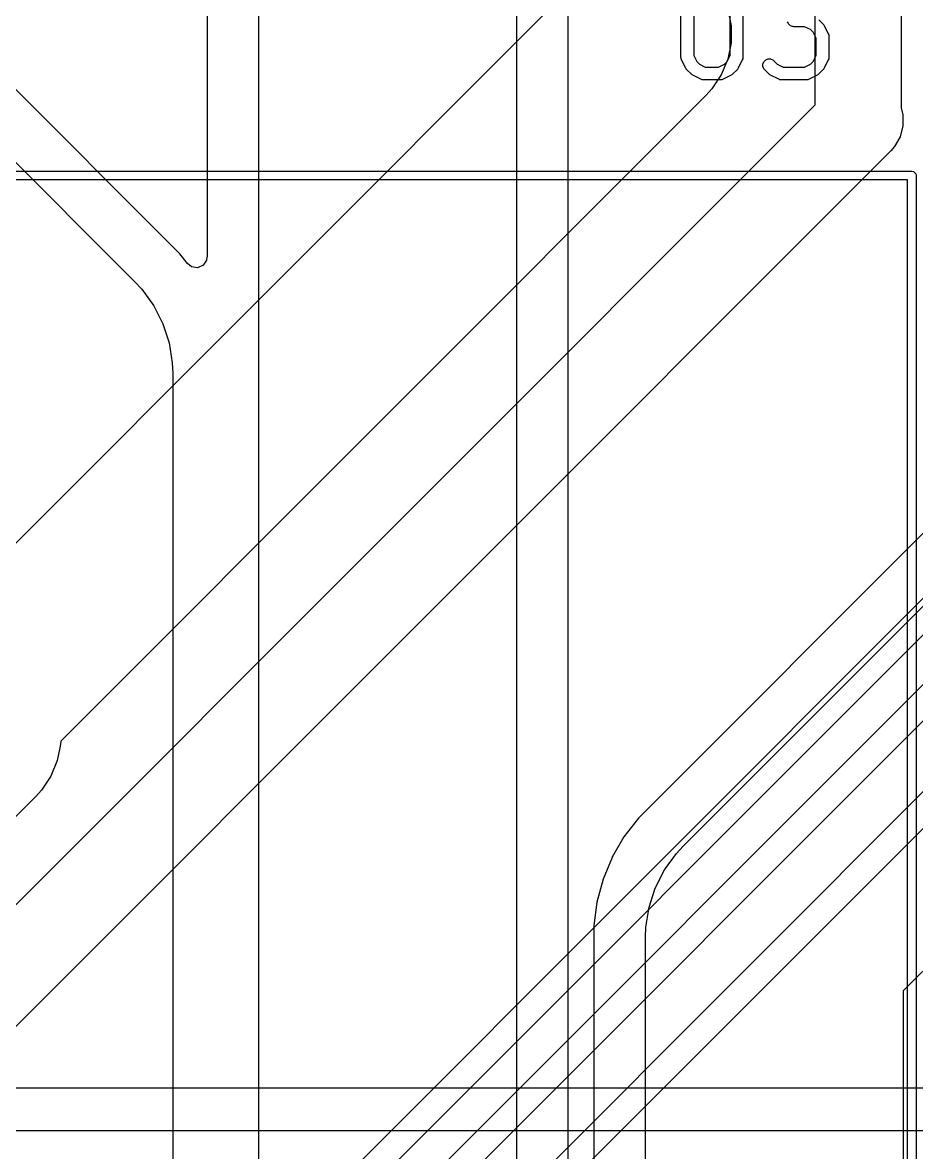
# Model space of a CAD drawing. Header units: inches. Extents: x 1.3 to 5.24, y -7.03 to -1.12.
# Drawn here: x 3.317 to 3.726, y -5.079 to -4.562 of the extents above; entities that cross this region are included whole.
import ezdxf

# ---------------------------------------------------------------- set-up
doc = ezdxf.new("R2010")
doc.units = ezdxf.units.IN
doc.header["$MEASUREMENT"] = 0
for name, color, linetype, true_color in [('F.Cu', 13, 'CONTINUOUS', 0xc83434), ('F.Silkscreen', 41, 'CONTINUOUS', 0xf2eda1), ('In1.Cu', 91, 'CONTINUOUS', 0x7fc87f), ('In2.Cu', 33, 'CONTINUOUS', 0xce7d2c)]:
    doc.layers.add(name, color=color, linetype=linetype, true_color=true_color)

msp = doc.modelspace()

# ---------------------------------------------------------------- linework, layer by layer
at = {"layer": 'F.Cu', "linetype": 'CONTINUOUS'}
for p, q in [((3.54331, -4.48819), (3.54331, -5.27559)), ((3.56695, -4.61459), (3.56695, -4.49387)), ((3.19377, -4.50549), (3.36853, -4.68025)), ((3.38908, -4.66736), (3.23335, -4.51163)), ((3.4252, -5.27559), (3.4252, -4.51265)), ((3.40156, -4.52488), (3.40156, -4.66854)), ((3.56695, -5.28101), (3.56695, -4.61459)), ((3.39254, -4.67188), (3.38908, -4.66736)), ((3.38908, -4.66736), (3.38908, -4.66736)), ((3.38908, -4.66736), (3.38908, -4.66736)), ((3.38908, -4.66736), (3.38908, -4.66736)), ((3.40136, -4.66991), (3.40123, -4.67034)), ((3.40156, -4.66854), (3.40136, -4.66991)), ((3.40156, -4.66854), (3.40156, -4.66854)), ((3.40156, -4.66854), (3.40156, -4.66854)), ((3.39439, -4.67335), (3.39254, -4.67188)), ((3.39452, -4.67341), (3.39439, -4.67335)), ((3.39724, -4.6738), (3.39452, -4.67341)), ((3.39452, -4.67341), (3.39452, -4.67341)), ((3.39974, -4.67266), (3.39724, -4.6738)), ((3.40123, -4.67034), (3.39974, -4.67266)), ((3.36853, -4.68025), (3.37168, -4.68365)), ((3.37168, -4.68365), (3.37712, -4.69115)), ((3.37712, -4.69115), (3.38133, -4.69941)), ((3.38133, -4.69941), (3.3842, -4.70822)), ((3.3842, -4.70822), (3.38564, -4.71737)), ((3.38564, -4.71737), (3.38583, -4.72201)), ((3.38583, -4.72201), (3.38583, -5.38892)), ((3.79596, -4.72882), (3.59911, -4.92567)), ((3.61966, -4.93856), (3.81651, -4.74171)), ((3.88273, -4.84252), (3.72047, -5.00478)), ((3.59911, -4.92567), (3.59251, -4.93427)), ((3.59911, -4.92567), (3.59911, -4.92567)), ((3.59911, -4.92567), (3.59911, -4.92567)), ((3.59251, -4.93427), (3.58709, -4.94366)), ((3.61651, -4.94196), (3.61966, -4.93856)), ((3.58708, -4.94369), (3.58294, -4.95368)), ((3.58709, -4.94366), (3.58708, -4.94369)), ((3.58709, -4.94366), (3.58709, -4.94366)), ((3.61106, -4.94946), (3.61651, -4.94196)), ((3.60686, -4.95772), (3.61106, -4.94946)), ((3.58294, -4.95368), (3.58014, -4.96415)), ((3.60399, -4.96653), (3.60686, -4.95772)), ((3.58014, -4.96415), (3.57872, -4.97489)), ((3.58014, -4.96415), (3.58014, -4.96415)), ((3.58014, -4.96415), (3.58014, -4.96415)), ((3.60254, -4.97568), (3.60399, -4.96653)), ((3.57872, -4.97489), (3.57872, -4.9749)), ((3.57872, -4.9749), (3.57872, -5.23219)), ((3.60236, -4.98031), (3.60254, -4.97568)), ((3.60236, -5.22677), (3.60236, -4.98031)), ((3.72047, -5.00478), (3.72047, -5.22677))]:
    msp.add_line(p, q, dxfattribs=at)
at = {"layer": 'F.Silkscreen', "linetype": 'CONTINUOUS'}
for p, q in [((3.61863, -4.57734), (3.61863, -4.54547)), ((3.62453, -4.54547), (3.62453, -4.57664)), ((3.64112, -4.57664), (3.64112, -4.54547)), ((3.64703, -4.54547), (3.64703, -4.57734)), ((3.66768, -4.56166), (3.66747, -4.56123)), ((3.68178, -4.56025), (3.68366, -4.56213)), ((3.66787, -4.5621), (3.66768, -4.56166)), ((3.66794, -4.56217), (3.66787, -4.5621)), ((3.66798, -4.56226), (3.66794, -4.56217)), ((3.66834, -4.56258), (3.66798, -4.56226)), ((3.66868, -4.56292), (3.66834, -4.56258)), ((3.66877, -4.56296), (3.66868, -4.56292)), ((3.66885, -4.56302), (3.66877, -4.56296)), ((3.6693, -4.56318), (3.66885, -4.56302)), ((3.66975, -4.56336), (3.6693, -4.56318)), ((3.66989, -4.56337), (3.66975, -4.56336)), ((3.66994, -4.56339), (3.66989, -4.56337)), ((3.67002, -4.56339), (3.66994, -4.56339)), ((3.67032, -4.56342), (3.67002, -4.56339)), ((3.67525, -4.56342), (3.67032, -4.56342)), ((3.67795, -4.56476), (3.67525, -4.56342)), ((3.67914, -4.56596), (3.67795, -4.56476)), ((3.68049, -4.56866), (3.67914, -4.56596)), ((3.68366, -4.56213), (3.68384, -4.56235)), ((3.68384, -4.56235), (3.6839, -4.5624)), ((3.6839, -4.5624), (3.68396, -4.56249)), ((3.68396, -4.56249), (3.68403, -4.56257)), ((3.68403, -4.56257), (3.68406, -4.56264)), ((3.68406, -4.56264), (3.68421, -4.56289)), ((3.68421, -4.56289), (3.68609, -4.56664)), ((3.68609, -4.56664), (3.68629, -4.56718)), ((3.68049, -4.57664), (3.68049, -4.56866)), ((3.68629, -4.56718), (3.6863, -4.56729)), ((3.6863, -4.56729), (3.68634, -4.56739)), ((3.68634, -4.56739), (3.6864, -4.56796)), ((3.6864, -4.56796), (3.6864, -4.57734)), ((3.62453, -4.57664), (3.62588, -4.57934)), ((3.63977, -4.57934), (3.64112, -4.57664)), ((3.67914, -4.57934), (3.68049, -4.57664)), ((3.61868, -4.57791), (3.61863, -4.57734)), ((3.61872, -4.57801), (3.61868, -4.57791)), ((3.61873, -4.57812), (3.61872, -4.57801)), ((3.61894, -4.57866), (3.61873, -4.57812)), ((3.62081, -4.58241), (3.61894, -4.57866)), ((3.62588, -4.57934), (3.62708, -4.58053)), ((3.62708, -4.58053), (3.62977, -4.58188)), ((3.62977, -4.58188), (3.63588, -4.58188)), ((3.63588, -4.58188), (3.63858, -4.58053)), ((3.63858, -4.58053), (3.63977, -4.57934)), ((3.64672, -4.57866), (3.64484, -4.58241)), ((3.64692, -4.57812), (3.64672, -4.57866)), ((3.64693, -4.57801), (3.64692, -4.57812)), ((3.64697, -4.57791), (3.64693, -4.57801)), ((3.64703, -4.57734), (3.64697, -4.57791)), ((3.65618, -4.58051), (3.65662, -4.57945)), ((3.65618, -4.58166), (3.65618, -4.58051)), ((3.65662, -4.58273), (3.65618, -4.58166)), ((3.65662, -4.57945), (3.65743, -4.57863)), ((3.65743, -4.57863), (3.6585, -4.57819)), ((3.6585, -4.57819), (3.65965, -4.57819)), ((3.65965, -4.57819), (3.66071, -4.57863)), ((3.66071, -4.57863), (3.66116, -4.579)), ((3.66116, -4.579), (3.6627, -4.58053)), ((3.6627, -4.58053), (3.6654, -4.58188)), ((3.6654, -4.58188), (3.67525, -4.58188)), ((3.67525, -4.58188), (3.67795, -4.58053)), ((3.67795, -4.58053), (3.67914, -4.57934)), ((3.68609, -4.57866), (3.68421, -4.58241)), ((3.68629, -4.57812), (3.68609, -4.57866)), ((3.6863, -4.57801), (3.68629, -4.57812)), ((3.68634, -4.57791), (3.6863, -4.57801)), ((3.6864, -4.57734), (3.68634, -4.57791)), ((3.62097, -4.58265), (3.62081, -4.58241)), ((3.621, -4.58273), (3.62097, -4.58265)), ((3.62106, -4.58281), (3.621, -4.58273)), ((3.62112, -4.5829), (3.62106, -4.58281)), ((3.62118, -4.58295), (3.62112, -4.5829)), ((3.62137, -4.58317), (3.62118, -4.58295)), ((3.62324, -4.58505), (3.62137, -4.58317)), ((3.62347, -4.58523), (3.62324, -4.58505)), ((3.62352, -4.58529), (3.62347, -4.58523)), ((3.62361, -4.58535), (3.62352, -4.58529)), ((3.62369, -4.58542), (3.62361, -4.58535)), ((3.62376, -4.58545), (3.62369, -4.58542)), ((3.62401, -4.5856), (3.62376, -4.58545)), ((3.62776, -4.58748), (3.62401, -4.5856)), ((3.64165, -4.5856), (3.6379, -4.58748)), ((3.64189, -4.58545), (3.64165, -4.5856)), ((3.64197, -4.58542), (3.64189, -4.58545)), ((3.64205, -4.58535), (3.64197, -4.58542)), ((3.64214, -4.58529), (3.64205, -4.58535)), ((3.64219, -4.58523), (3.64214, -4.58529)), ((3.64241, -4.58505), (3.64219, -4.58523)), ((3.64429, -4.58317), (3.64241, -4.58505)), ((3.64447, -4.58295), (3.64429, -4.58317)), ((3.64453, -4.5829), (3.64447, -4.58295)), ((3.64459, -4.58281), (3.64453, -4.5829)), ((3.64466, -4.58273), (3.64459, -4.58281)), ((3.64469, -4.58265), (3.64466, -4.58273)), ((3.64484, -4.58241), (3.64469, -4.58265)), ((3.65699, -4.58317), (3.65662, -4.58273)), ((3.65886, -4.58505), (3.65699, -4.58317)), ((3.65909, -4.58523), (3.65886, -4.58505)), ((3.65914, -4.58529), (3.65909, -4.58523)), ((3.65923, -4.58535), (3.65914, -4.58529)), ((3.65931, -4.58542), (3.65923, -4.58535)), ((3.65938, -4.58545), (3.65931, -4.58542)), ((3.65963, -4.5856), (3.65938, -4.58545)), ((3.66338, -4.58748), (3.65963, -4.5856)), ((3.68102, -4.5856), (3.67727, -4.58748)), ((3.68126, -4.58545), (3.68102, -4.5856)), ((3.68134, -4.58542), (3.68126, -4.58545)), ((3.68142, -4.58535), (3.68134, -4.58542)), ((3.68151, -4.58529), (3.68142, -4.58535)), ((3.68156, -4.58523), (3.68151, -4.58529)), ((3.68178, -4.58505), (3.68156, -4.58523)), ((3.68366, -4.58317), (3.68178, -4.58505)), ((3.68384, -4.58295), (3.68366, -4.58317)), ((3.6839, -4.5829), (3.68384, -4.58295)), ((3.68396, -4.58281), (3.6839, -4.5829)), ((3.68403, -4.58273), (3.68396, -4.58281)), ((3.68406, -4.58265), (3.68403, -4.58273)), ((3.68421, -4.58241), (3.68406, -4.58265)), ((3.6283, -4.58768), (3.62776, -4.58748)), ((3.6284, -4.58769), (3.6283, -4.58768)), ((3.6285, -4.58773), (3.6284, -4.58769)), ((3.62908, -4.58779), (3.6285, -4.58773)), ((3.63658, -4.58779), (3.62908, -4.58779)), ((3.63715, -4.58773), (3.63658, -4.58779)), ((3.63725, -4.58769), (3.63715, -4.58773)), ((3.63736, -4.58768), (3.63725, -4.58769)), ((3.6379, -4.58748), (3.63736, -4.58768)), ((3.66392, -4.58768), (3.66338, -4.58748)), ((3.66402, -4.58769), (3.66392, -4.58768)), ((3.66412, -4.58773), (3.66402, -4.58769)), ((3.6647, -4.58779), (3.66412, -4.58773)), ((3.67595, -4.58779), (3.6647, -4.58779)), ((3.67652, -4.58773), (3.67595, -4.58779)), ((3.67662, -4.58769), (3.67652, -4.58773)), ((3.67673, -4.58768), (3.67662, -4.58769)), ((3.67727, -4.58748), (3.67673, -4.58768)), ((1.46063, -4.62953), (3.72441, -4.62953)), ((3.72244, -4.63346), (1.4626, -4.63346)), ((3.72244, -7.01142), (3.72244, -4.63346)), ((3.72441, -4.62953), (3.72516, -4.62968)), ((3.72516, -4.62968), (3.72623, -4.63074)), ((3.72623, -4.63074), (3.72638, -4.6315)), ((3.72638, -4.6315), (3.72638, -7.01339))]:
    msp.add_line(p, q, dxfattribs=at)
at = {"layer": 'In1.Cu', "linetype": 'CONTINUOUS'}
for p, q in [((3.22835, -5.04921), (4.62191, -5.04921)), ((4.62598, -5.0689), (3.23242, -5.0689))]:
    msp.add_line(p, q, dxfattribs=at)
at = {"layer": 'In2.Cu', "linetype": 'CONTINUOUS'}
for p, q in [((3.6801, -4.59915), (3.6801, -4.29896)), ((3.71947, -4.29896), (3.71947, -4.60062)), ((3.26744, -4.84618), (3.56042, -4.5532)), ((3.64004, -4.5555), (3.64154, -4.56307)), ((3.64154, -4.56307), (3.64154, -4.57079)), ((3.64154, -4.57079), (3.64004, -4.57836)), ((3.64004, -4.57836), (3.63708, -4.58549)), ((3.63708, -4.58549), (3.6328, -4.59191)), ((3.6328, -4.59191), (3.6302, -4.59477)), ((3.6302, -4.59477), (3.33452, -4.89045)), ((2.8601, -5.41915), (3.6801, -4.59915)), ((3.71947, -4.60062), (3.7203, -4.60373)), ((3.7203, -4.60373), (3.7203, -4.60887)), ((3.7203, -4.60887), (3.71897, -4.61383)), ((3.7164, -4.61828), (3.71471, -4.62022)), ((3.71897, -4.61383), (3.7164, -4.61828)), ((3.71471, -4.62022), (2.8937, -5.44122)), ((2.73204, -5.8226), (3.85236, -4.70228)), ((3.86244, -4.7089), (2.74213, -5.82922)), ((2.75173, -5.84228), (3.87126, -4.72275)), ((3.88134, -4.72937), (2.76181, -5.8489)), ((2.77141, -5.87181), (3.89173, -4.75149)), ((3.90181, -4.75811), (2.7815, -5.87843)), ((3.33446, -4.89181), (3.3341, -4.8936)), ((3.33452, -4.89045), (3.33446, -4.89181)), ((3.3341, -4.8936), (3.33295, -4.89938)), ((3.33295, -4.89938), (3.33, -4.90651)), ((3.33, -4.90651), (3.32571, -4.91293)), ((3.32571, -4.91293), (3.32311, -4.91579)), ((3.32311, -4.91579), (3.20319, -5.03571))]:
    msp.add_line(p, q, dxfattribs=at)

doc.saveas('drawing.dxf')
